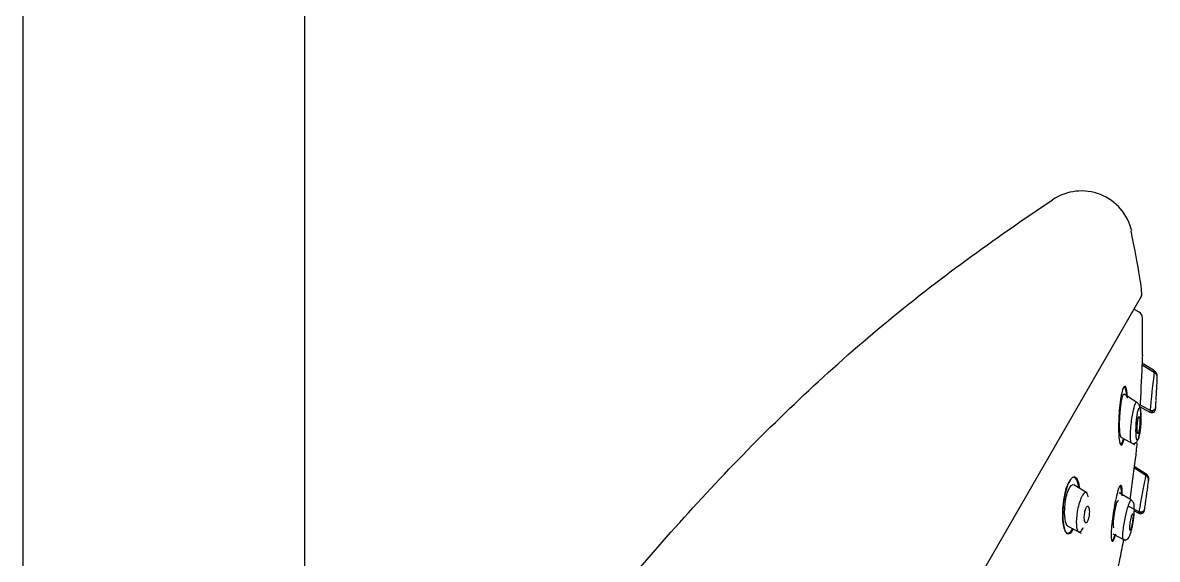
# Model space of a CAD drawing. Header units: millimetres. Extents: x -60 to 7633, y -2614 to 2146.
# Drawn here: x 472.8 to 560.5, y 1506.2 to 1547.7 of the extents above; entities that cross this region are included whole.
import ezdxf

# ---------------------------------------------------------------- set-up
doc = ezdxf.new("R2010")
doc.units = ezdxf.units.MM
doc.layers.get('0').update_dxf_attribs({"color": 250})

msp = doc.modelspace()

# ---------------------------------------------------------------- linework, layer by layer
at = {"linetype": 'Continuous'}
for p, q in [((472.831, 1802.404), (472.831, 1288.481)), ((494.631, 1288.481), (494.631, 1802.405)), ((522.059, 1462.093), (559.276, 1526.554)), ((559.111, 1525.322), (558.701, 1525.558)), ((560.277, 1520.651), (559.341, 1521.232)), ((560.275, 1520.792), (559.406, 1521.335)), ((560.475, 1519.684), (560.473, 1519.685)), ((558.933, 1518.362), (557.937, 1518.984)), ((559.13, 1518.036), (559.936, 1517.607)), ((559.132, 1518.185), (560.173, 1517.627)), ((557.696, 1515.662), (558.733, 1515.111)), ((558.711, 1513.428), (559.636, 1512.85)), ((559.627, 1512.721), (558.732, 1513.276)), ((555.057, 1511.377), (554.061, 1511.999)), ((559.764, 1511.781), (559.763, 1511.781)), ((558.501, 1510.802), (557.57, 1511.383)), ((558.287, 1510.353), (558.687, 1510.139)), ((559.063, 1509.797), (558.725, 1509.976)), ((558.727, 1510.118), (559.261, 1509.832)), ((553.594, 1508.805), (554.631, 1508.254)), ((557.067, 1508.213), (558.037, 1507.697))]:
    msp.add_line(p, q, dxfattribs=at)
for centre, radius, start, end in [((554.636, 1530.684), 4, 13.17325, 123.74565), ((559.016, 1526.704), 0.3, 330, 5.38055), ((558.861, 1524.889), 0.5, 0.70269, 60), ((470.29, 1523.802), 89.078, 358.84015, 0.70269), ((683.706, 1506.2), 124.295, 173.25732, 174.73381), ((560.074, 1520.277), 0.423, 359.1291, 65.23457), ((470.29, 1523.802), 90.278, 357.3814, 357.81041), ((262.403, 1534.639), 298.44, 357.24003, 357.25665), ((560.073, 1517.874), 0.299, 242.57533, 355.86837), ((470.29, 1523.802), 90.278, 356.19458, 356.59775), ((470.29, 1523.802), 89.078, 353.67386, 354.46118), ((209.175, 1559.255), 352.568, 352.10898, 352.62713), ((559.427, 1512.363), 0.409, 354.1313, 63.94971), ((559.384, 1512.46), 0.464, 352.82795, 57.52344), ((470.29, 1523.802), 90.278, 352.34627, 352.74658), ((213.235, 1560.01), 349.863, 352.16528, 352.1792), ((559.206, 1510.069), 0.307, 242.30926, 351.02589), ((470.29, 1523.802), 90.278, 351.2188, 351.52982), ((470.29, 1523.802), 89.078, 348.69914, 349.67174), ((184.428, 1588.016), 382.043, 347.26948, 347.66132)]:
    msp.add_arc(centre, radius, start, end, dxfattribs=at)
for points, knots in [([(494.566, 1464.814), (495.924, 1467.798), (497.357, 1470.748), (501.389, 1478.471), (504.143, 1483.154), (510.109, 1492.257), (513.301, 1496.659), (520.072, 1505.164), (523.65, 1509.275), (531.165, 1517.119), (535.128, 1520.863), (543.491, 1527.809), (547.891, 1530.988), (552.413, 1534.009)], [0.6498496, 0.6498496, 0.6498496, 0.6498496, 0.6875, 0.6875, 0.75, 0.75, 0.8125, 0.8125, 0.875, 0.875, 0.9375, 0.9375, 0.9999943, 0.9999943, 0.9999943, 0.9999943]), ([(559.349, 1522.025), (559.349, 1522.022), (559.342, 1521.814), (559.296, 1520.672), (559.233, 1519.264), (559.182, 1518.264), (559.179, 1518.2), (559.176, 1518.138)], [0.1416702, 0.1416702, 0.1416702, 0.1416702, 0.25, 0.25, 0.5, 0.5, 0.5178322, 0.5178322, 0.5178322, 0.5178322]), ([(560.501, 1520.355), (560.505, 1520.441), (560.484, 1520.529), (560.403, 1520.682), (560.342, 1520.748), (560.271, 1520.794)], [0, 0, 0, 0, 0.5, 0.5, 1, 1, 1, 1]), ([(558.206, 1518.694), (558.182, 1519.153), (558.123, 1519.487), (557.953, 1519.664), (557.847, 1519.476), (557.666, 1518.69), (557.594, 1518.118), (557.513, 1516.982), (557.501, 1516.408), (557.542, 1515.5), (557.596, 1515.16), (557.755, 1514.988), (557.857, 1515.154), (557.949, 1515.522)], [0, 0, 0, 0, 0.125, 0.125, 0.25, 0.25, 0.375, 0.375, 0.5, 0.5, 0.625, 0.625, 0.7456048, 0.7456048, 0.7456048, 0.7456048]), ([(558.141, 1518.801), (558.118, 1519.127), (558.075, 1519.373), (557.98, 1519.554), (557.939, 1519.567), (557.896, 1519.528)], [0.0281767, 0.0281767, 0.0281767, 0.0281767, 0.125, 0.125, 0.1824987, 0.1824987, 0.1824987, 0.1824987]), ([(560.41, 1518.495), (560.413, 1518.546), (560.417, 1518.608), (560.42, 1518.675), (560.424, 1518.741), (560.428, 1518.814), (560.432, 1518.888), (560.436, 1518.967), (560.44, 1519.05), (560.445, 1519.13), (560.449, 1519.213), (560.453, 1519.296), (560.457, 1519.369), (560.461, 1519.44), (560.464, 1519.505), (560.467, 1519.556), (560.469, 1519.603), (560.471, 1519.639), (560.472, 1519.661), (560.473, 1519.677), (560.473, 1519.685), (560.473, 1519.685)], [0, 0, 0, 0, 0.0566643, 0.0566643, 0.0566643, 0.1130572, 0.1130572, 0.1130572, 0.1740926, 0.1740926, 0.1740926, 0.2377628, 0.2377628, 0.2377628, 0.2992249, 0.2992249, 0.2992249, 0.3543849, 0.3543849, 0.3543849, 0.3947996, 0.3947996, 0.3947996, 0.3947996]), ([(557.951, 1518.973), (557.888, 1519.034), (557.81, 1518.89), (557.678, 1518.304), (557.626, 1517.883), (557.567, 1517.052), (557.559, 1516.633), (557.591, 1515.973), (557.632, 1515.727), (557.695, 1515.664), (557.699, 1515.661), (557.703, 1515.659)], [0, 0, 0, 0, 0.125, 0.125, 0.25, 0.25, 0.375, 0.375, 0.5, 0.5, 0.5075152, 0.5075152, 0.5075152, 0.5075152]), ([(558.514, 1515.228), (558.508, 1515.232), (558.464, 1515.277), (558.427, 1515.53), (558.435, 1516.065), (558.487, 1516.794), (558.64, 1517.773), (558.821, 1518.34), (558.894, 1518.389), (558.915, 1518.373)], [0.4006262, 0.4006262, 0.4006262, 0.4006262, 0.4160074, 0.5081942, 0.5561463, 0.6292067, 0.7482602, 0.8460034, 0.9017163, 0.9017163, 0.9017163, 0.9017163]), ([(558.513, 1515.228), (558.543, 1515.215), (558.597, 1515.191), (558.723, 1515.184), (558.863, 1515.247), (558.979, 1515.399), (559.054, 1515.599), (559.112, 1515.84), (559.177, 1516.214), (559.228, 1516.734), (559.249, 1517.307), (559.224, 1517.574), (559.211, 1517.702)], [0, 0, 0, 0, 0.035605, 0.073884, 0.155621, 0.241285, 0.329046, 0.418806, 0.508578, 0.686762, 0.86867, 1, 1, 1, 1]), ([(559.217, 1517.686), (559.206, 1517.777), (559.177, 1517.917), (559.112, 1517.955), (559.038, 1517.827), (558.968, 1517.529), (558.909, 1517.131), (558.871, 1516.677), (558.853, 1516.223), (558.863, 1515.817), (558.9, 1515.51), (558.974, 1515.42), (559.065, 1515.588), (559.176, 1516.097), (559.254, 1516.948), (559.24, 1517.5), (559.217, 1517.686)], [0, 0, 0, 0, 0.05856, 0.115602, 0.171295, 0.229243, 0.28706, 0.348304, 0.411982, 0.474059, 0.543648, 0.610391, 0.681502, 0.750815, 0.879308, 1, 1, 1, 1]), ([(559.211, 1517.702), (559.208, 1517.751), (559.197, 1517.925), (559.13, 1518.168), (558.99, 1518.304), (558.915, 1518.372)], [0, 0, 0, 0, 0.148907, 0.617228, 1, 1, 1, 1]), ([(559.949, 1517.762), (559.972, 1517.754), (560.012, 1517.74), (560.085, 1517.734), (560.16, 1517.743), (560.233, 1517.77), (560.296, 1517.813), (560.341, 1517.866), (560.37, 1517.926), (560.376, 1517.963), (560.378, 1517.984)], [0, 0, 0, 0, 0.111925, 0.234367, 0.36498, 0.500089, 0.635181, 0.765747, 0.88813, 1, 1, 1, 1]), ([(558.972, 1516.003), (558.964, 1516.036), (558.958, 1516.081), (558.953, 1516.134), (558.949, 1516.187), (558.947, 1516.25), (558.947, 1516.316), (558.947, 1516.388), (558.949, 1516.467), (558.953, 1516.547), (558.958, 1516.63), (558.964, 1516.717), (558.973, 1516.799), (558.982, 1516.879), (558.993, 1516.956), (559.005, 1517.024), (559.015, 1517.085), (559.028, 1517.139), (559.04, 1517.181), (559.051, 1517.217), (559.063, 1517.245), (559.074, 1517.26), (559.084, 1517.274), (559.094, 1517.279), (559.103, 1517.273), (559.112, 1517.268), (559.12, 1517.252), (559.127, 1517.228), (559.134, 1517.202), (559.14, 1517.167), (559.145, 1517.124), (559.15, 1517.078), (559.153, 1517.021), (559.155, 1516.96), (559.156, 1516.893), (559.155, 1516.818), (559.152, 1516.741), (559.149, 1516.66), (559.143, 1516.574), (559.136, 1516.49), (559.128, 1516.408), (559.118, 1516.326), (559.106, 1516.253), (559.096, 1516.187), (559.084, 1516.125), (559.071, 1516.076), (559.06, 1516.033), (559.048, 1515.998), (559.036, 1515.976), (559.026, 1515.956), (559.015, 1515.945), (559.006, 1515.945)], [0, 0, 0, 0, 0.0566643, 0.0566643, 0.0566643, 0.1130572, 0.1130572, 0.1130572, 0.1740926, 0.1740926, 0.1740926, 0.2377628, 0.2377628, 0.2377628, 0.2992249, 0.2992249, 0.2992249, 0.3543849, 0.3543849, 0.3543849, 0.4030468, 0.4030468, 0.4030468, 0.4483428, 0.4483428, 0.4483428, 0.4939928, 0.4939928, 0.4939928, 0.5429598, 0.5429598, 0.5429598, 0.5971634, 0.5971634, 0.5971634, 0.6569589, 0.6569589, 0.6569589, 0.7202992, 0.7202992, 0.7202992, 0.7827191, 0.7827191, 0.7827191, 0.8396382, 0.8396382, 0.8396382, 0.8897929, 0.8897929, 0.8897929, 0.9356596, 0.9356596, 0.9356596, 0.9356596]), ([(558.999, 1515.948), (558.992, 1515.951), (558.986, 1515.961), (558.981, 1515.975), (558.977, 1515.983), (558.975, 1515.992), (558.972, 1516.003)], [0.94736578, 0.94736578, 0.94736578, 0.94736578, 0.98091308, 0.98091308, 0.98091308, 1, 1, 1, 1]), ([(557.629, 1515.13), (557.699, 1515.049), (557.789, 1515.167), (557.886, 1515.512), (557.898, 1515.558), (557.909, 1515.606)], [0.6381404, 0.6381404, 0.6381404, 0.6381404, 0.75, 0.75, 0.7656008, 0.7656008, 0.7656008, 0.7656008]), ([(554.438, 1511.79), (554.389, 1512.139), (554.299, 1512.395), (554.026, 1512.636), (553.832, 1512.536), (553.479, 1511.873), (553.33, 1511.331), (553.166, 1510.22), (553.147, 1509.666), (553.224, 1508.777), (553.321, 1508.439), (553.604, 1508.183), (553.796, 1508.284), (553.978, 1508.624), (553.983, 1508.633), (553.988, 1508.643)], [0.0186502, 0.0186502, 0.0186502, 0.0186502, 0.125, 0.125, 0.25, 0.25, 0.375, 0.375, 0.5, 0.5, 0.625, 0.625, 0.75, 0.75, 0.7535742, 0.7535742, 0.7535742, 0.7535742]), ([(554.398, 1512.257), (554.292, 1512.559), (554.128, 1512.684), (553.76, 1512.42), (553.564, 1512.02), (553.291, 1510.985), (553.213, 1510.378), (553.185, 1509.315), (553.234, 1508.845), (553.436, 1508.247), (553.597, 1508.121), (553.855, 1508.308), (553.936, 1508.415), (554.014, 1508.559)], [0, 0, 0, 0, 0.125, 0.125, 0.25, 0.25, 0.375, 0.375, 0.5, 0.5, 0.625, 0.625, 0.6787955, 0.6787955, 0.6787955, 0.6787955]), ([(559.633, 1512.852), (559.63, 1512.853), (559.629, 1512.849), (559.617, 1512.786), (559.574, 1512.561), (559.515, 1512.249), (559.456, 1511.937), (559.385, 1511.556), (559.246, 1510.807), (559.179, 1510.437), (559.105, 1510.032), (559.086, 1509.929), (559.067, 1509.822), (559.062, 1509.799), (559.063, 1509.797)], [0, 0, 0, 0, 0.039068, 0.039068, 0.289074, 0.289074, 0.289074, 0.539079, 0.539079, 0.789085, 0.789085, 0.914088, 0.914088, 1, 1, 1, 1]), ([(553.549, 1511.35), (553.66, 1511.71), (553.807, 1511.956), (553.985, 1512.023), (554.028, 1512.018), (554.068, 1511.993)], [0, 0, 0, 0, 0.125, 0.125, 0.1685749, 0.1685749, 0.1685749, 0.1685749]), ([(557.779, 1511.137), (557.8, 1511.575), (557.778, 1511.879), (557.652, 1512.018), (557.547, 1511.835), (557.327, 1511.089), (557.213, 1510.542), (557.038, 1509.44), (556.975, 1508.881), (556.929, 1508.017), (556.946, 1507.709), (557.066, 1507.571), (557.17, 1507.749), (557.29, 1508.146), (557.297, 1508.167), (557.303, 1508.189)], [0, 0, 0, 0, 0.125, 0.125, 0.25, 0.25, 0.375, 0.375, 0.5, 0.5, 0.625, 0.625, 0.75, 0.75, 0.7569524, 0.7569524, 0.7569524, 0.7569524]), ([(559.605, 1510.661), (559.612, 1510.711), (559.621, 1510.771), (559.63, 1510.835), (559.639, 1510.899), (559.649, 1510.969), (559.659, 1511.04), (559.669, 1511.115), (559.68, 1511.192), (559.691, 1511.267), (559.702, 1511.342), (559.712, 1511.417), (559.722, 1511.483), (559.731, 1511.548), (559.739, 1511.607), (559.746, 1511.654), (559.752, 1511.698), (559.757, 1511.733), (559.76, 1511.755), (559.762, 1511.772), (559.763, 1511.781), (559.763, 1511.781)], [0, 0, 0, 0, 0.0559801, 0.0559801, 0.0559801, 0.1117852, 0.1117852, 0.1117852, 0.1703855, 0.1703855, 0.1703855, 0.2304415, 0.2304415, 0.2304415, 0.2889475, 0.2889475, 0.2889475, 0.3435242, 0.3435242, 0.3435242, 0.3880773, 0.3880773, 0.3880773, 0.3880773]), ([(553.6, 1508.804), (553.523, 1508.845), (553.458, 1508.963), (553.349, 1509.385), (553.326, 1509.748), (553.37, 1510.55), (553.438, 1510.989), (553.549, 1511.35)], [0.6645463, 0.6645463, 0.6645463, 0.6645463, 0.75, 0.75, 0.875, 0.875, 1, 1, 1, 1]), ([(555.159, 1511.076), (555.13, 1511.265), (555.075, 1511.388), (554.895, 1511.44), (554.754, 1511.293), (554.495, 1510.705), (554.384, 1510.302), (554.32, 1509.921)], [0.6488115, 0.6488115, 0.6488115, 0.6488115, 0.75, 0.75, 0.875, 0.875, 1, 1, 1, 1]), ([(557.158, 1508.68), (557.145, 1508.684), (557.134, 1508.707), (557.127, 1508.745), (557.119, 1508.785), (557.115, 1508.843), (557.115, 1508.913), (557.115, 1508.987), (557.119, 1509.077), (557.126, 1509.175), (557.133, 1509.278), (557.145, 1509.392), (557.159, 1509.51), (557.174, 1509.63), (557.193, 1509.757), (557.214, 1509.879), (557.234, 1510.001), (557.258, 1510.123), (557.282, 1510.233), (557.305, 1510.339), (557.33, 1510.438), (557.354, 1510.52), (557.377, 1510.598), (557.4, 1510.662), (557.421, 1510.707), (557.441, 1510.75), (557.46, 1510.777), (557.475, 1510.784), (557.482, 1510.787), (557.488, 1510.787), (557.494, 1510.783)], [0.0516305, 0.0516305, 0.0516305, 0.0516305, 0.1013386, 0.1013386, 0.1013386, 0.1530409, 0.1530409, 0.1530409, 0.2068434, 0.2068434, 0.2068434, 0.2628029, 0.2628029, 0.2628029, 0.3200546, 0.3200546, 0.3200546, 0.3770274, 0.3770274, 0.3770274, 0.4321712, 0.4321712, 0.4321712, 0.4848399, 0.4848399, 0.4848399, 0.5356105, 0.5356105, 0.5356105, 0.5570303, 0.5570303, 0.5570303, 0.5570303]), ([(557.868, 1507.789), (557.836, 1507.81), (557.815, 1507.994), (557.878, 1508.611), (558.027, 1509.496), (558.254, 1510.376), (558.414, 1510.777), (558.471, 1510.822), (558.488, 1510.81)], [0.4075234, 0.4075234, 0.4075234, 0.4075234, 0.5029163, 0.55779, 0.6761132, 0.7780351, 0.8541555, 0.9104213, 0.9104213, 0.9104213, 0.9104213]), ([(558.728, 1510.2), (558.729, 1510.245), (558.733, 1510.404), (558.691, 1510.571), (558.594, 1510.729), (558.525, 1510.781), (558.488, 1510.81)], [0, 0, 0, 0, 0.155187, 0.630302, 0.82781, 1, 1, 1, 1]), ([(559.582, 1510.5), (559.582, 1510.501), (559.583, 1510.508), (559.585, 1510.522), (559.587, 1510.539), (559.591, 1510.566), (559.596, 1510.602), (559.599, 1510.619), (559.602, 1510.639), (559.605, 1510.661)], [0.8880496, 0.8880496, 0.8880496, 0.8880496, 0.9278082, 0.9278082, 0.9278082, 0.9758265, 0.9758265, 0.9758265, 1, 1, 1, 1]), ([(554.32, 1509.921), (554.255, 1509.54), (554.231, 1509.182), (554.267, 1508.621), (554.325, 1508.408), (554.48, 1508.339), (554.541, 1508.358), (554.666, 1508.484), (554.727, 1508.58), (554.785, 1508.702)], [0, 0, 0, 0, 0.125, 0.125, 0.25, 0.25, 0.3125, 0.3125, 0.3639429, 0.3639429, 0.3639429, 0.3639429]), ([(555.206, 1509.482), (555.222, 1509.554), (555.233, 1509.631), (555.241, 1509.704), (555.249, 1509.778), (555.253, 1509.851), (555.253, 1509.918), (555.253, 1509.991), (555.249, 1510.059), (555.241, 1510.118), (555.233, 1510.178), (555.219, 1510.23), (555.202, 1510.268), (555.186, 1510.304), (555.165, 1510.327), (555.142, 1510.335), (555.122, 1510.341), (555.099, 1510.334), (555.075, 1510.313), (555.054, 1510.294), (555.032, 1510.264), (555.012, 1510.225), (554.993, 1510.189), (554.974, 1510.143), (554.957, 1510.093), (554.941, 1510.043), (554.925, 1509.987), (554.913, 1509.929), (554.899, 1509.866), (554.888, 1509.801), (554.88, 1509.736), (554.87, 1509.665), (554.865, 1509.593), (554.862, 1509.526), (554.86, 1509.452), (554.862, 1509.381), (554.867, 1509.319), (554.873, 1509.254), (554.884, 1509.196), (554.899, 1509.152), (554.913, 1509.108), (554.932, 1509.076), (554.953, 1509.06), (554.973, 1509.046), (554.996, 1509.045), (555.02, 1509.059), (555.041, 1509.072), (555.063, 1509.096), (555.084, 1509.131), (555.104, 1509.163), (555.124, 1509.205), (555.142, 1509.252), (555.159, 1509.299), (555.176, 1509.352), (555.19, 1509.408), (555.196, 1509.432), (555.201, 1509.457), (555.206, 1509.482)], [0, 0, 0, 0, 0.056664, 0.056664, 0.056664, 0.113057, 0.113057, 0.113057, 0.174093, 0.174093, 0.174093, 0.237763, 0.237763, 0.237763, 0.299225, 0.299225, 0.299225, 0.354385, 0.354385, 0.354385, 0.403047, 0.403047, 0.403047, 0.448343, 0.448343, 0.448343, 0.493993, 0.493993, 0.493993, 0.54296, 0.54296, 0.54296, 0.597163, 0.597163, 0.597163, 0.656959, 0.656959, 0.656959, 0.720299, 0.720299, 0.720299, 0.782719, 0.782719, 0.782719, 0.839638, 0.839638, 0.839638, 0.889793, 0.889793, 0.889793, 0.93566, 0.93566, 0.93566, 0.980913, 0.980913, 0.980913, 1, 1, 1, 1]), ([(557.865, 1507.79), (557.894, 1507.776), (557.946, 1507.754), (558.065, 1507.744), (558.2, 1507.796), (558.314, 1507.931), (558.398, 1508.116), (558.474, 1508.357), (558.546, 1508.644), (558.608, 1508.952), (558.66, 1509.265), (558.699, 1509.569), (558.733, 1509.904), (558.73, 1510.081), (558.728, 1510.2)], [0, 0, 0, 0, 0.031269, 0.065409, 0.14013, 0.223689, 0.315173, 0.410361, 0.504791, 0.597176, 0.688796, 0.780095, 0.871687, 1, 1, 1, 1]), ([(558.38, 1508.54), (558.377, 1508.572), (558.376, 1508.616), (558.378, 1508.667), (558.38, 1508.719), (558.384, 1508.779), (558.39, 1508.843), (558.397, 1508.911), (558.406, 1508.985), (558.417, 1509.06), (558.428, 1509.136), (558.441, 1509.215), (558.455, 1509.29), (558.469, 1509.363), (558.484, 1509.434), (558.5, 1509.497), (558.514, 1509.555), (558.529, 1509.607), (558.543, 1509.647), (558.556, 1509.685), (558.568, 1509.713), (558.579, 1509.73), (558.59, 1509.746), (558.599, 1509.752), (558.606, 1509.747), (558.614, 1509.743), (558.619, 1509.728), (558.623, 1509.704), (558.627, 1509.679), (558.629, 1509.644), (558.629, 1509.602), (558.628, 1509.556), (558.626, 1509.502), (558.621, 1509.442), (558.616, 1509.379), (558.608, 1509.308), (558.599, 1509.236), (558.589, 1509.161), (558.577, 1509.082), (558.563, 1509.006), (558.55, 1508.931), (558.535, 1508.856), (558.519, 1508.789), (558.505, 1508.725), (558.489, 1508.667), (558.475, 1508.62), (558.461, 1508.576), (558.448, 1508.54), (558.436, 1508.517), (558.425, 1508.494), (558.414, 1508.482), (558.406, 1508.48)], [0, 0, 0, 0, 0.0559801, 0.0559801, 0.0559801, 0.1117852, 0.1117852, 0.1117852, 0.1703855, 0.1703855, 0.1703855, 0.2304415, 0.2304415, 0.2304415, 0.2889475, 0.2889475, 0.2889475, 0.3435242, 0.3435242, 0.3435242, 0.3939711, 0.3939711, 0.3939711, 0.4420946, 0.4420946, 0.4420946, 0.4903644, 0.4903644, 0.4903644, 0.5409121, 0.5409121, 0.5409121, 0.5950478, 0.5950478, 0.5950478, 0.6528375, 0.6528375, 0.6528375, 0.7127477, 0.7127477, 0.7127477, 0.7719404, 0.7719404, 0.7719404, 0.8277092, 0.8277092, 0.8277092, 0.8792192, 0.8792192, 0.8792192, 0.9278082, 0.9278082, 0.9278082, 0.9278082]), ([(559.087, 1509.932), (559.109, 1509.923), (559.148, 1509.908), (559.221, 1509.899), (559.295, 1509.906), (559.368, 1509.929), (559.431, 1509.969), (559.479, 1510.019), (559.512, 1510.077), (559.521, 1510.114), (559.526, 1510.135)], [0, 0, 0, 0, 0.112918, 0.23559, 0.365751, 0.500007, 0.634262, 0.76442, 0.887087, 1, 1, 1, 1]), ([(556.962, 1507.705), (556.985, 1507.671), (557.014, 1507.673), (557.103, 1507.782), (557.171, 1507.949), (557.241, 1508.181)], [0.5745504, 0.5745504, 0.5745504, 0.5745504, 0.625, 0.625, 0.7043247, 0.7043247, 0.7043247, 0.7043247]), ([(558.399, 1508.481), (558.394, 1508.484), (558.39, 1508.493), (558.386, 1508.506), (558.384, 1508.515), (558.382, 1508.527), (558.38, 1508.54)], [0.94154657, 0.94154657, 0.94154657, 0.94154657, 0.97582651, 0.97582651, 0.97582651, 1, 1, 1, 1])]:
    msp.add_open_spline(points, degree=3, knots=knots, dxfattribs=at)
for points in [[(559.296, 1526.632), (559.349, 1526.965), (559.081, 1528.617), (558.494, 1531.589)], [(554.508, 1511.743), (554.484, 1511.943), (554.448, 1512.118), (554.398, 1512.257)], [(557.727, 1511.533), (557.719, 1511.787), (557.682, 1511.927), (557.624, 1511.922)], [(557.727, 1511.295), (557.729, 1511.382), (557.729, 1511.461), (557.727, 1511.533)]]:
    msp.add_open_spline(points, degree=3, dxfattribs=at)

doc.saveas('drawing.dxf')
